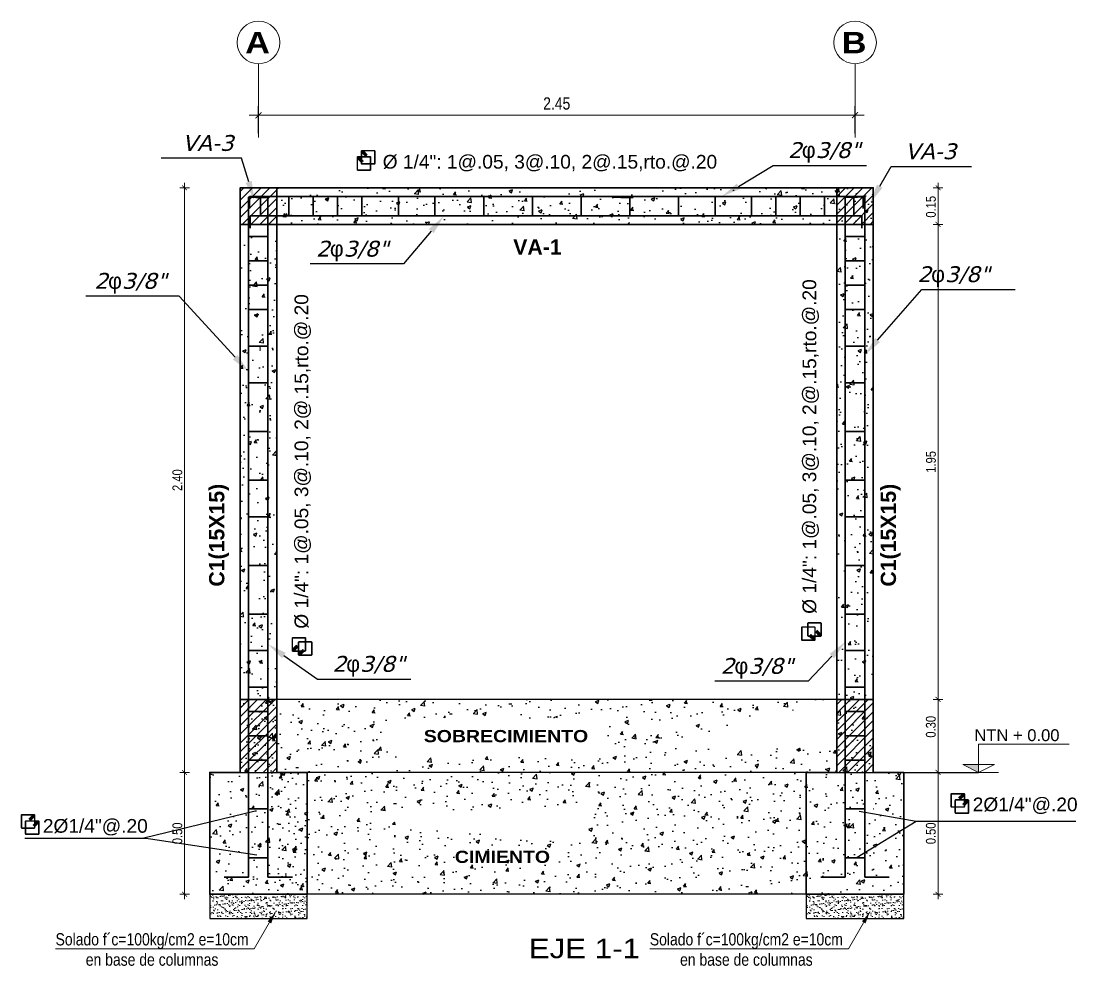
# Model space of a CAD drawing. Header units: metres. Extents: x 912 to 1393, y 476 to 584.
# Drawn here: x 1198.634 to 1202.97, y 494.8 to 498.678 of the extents above; entities that cross this region are included whole.
import ezdxf
from ezdxf import colors
from ezdxf.entities.mleader import LeaderData, LeaderLine
from ezdxf.math import Vec2, Vec3

# ---------------------------------------------------------------- set-up
doc = ezdxf.new("R2010")
doc.units = ezdxf.units.M
doc.linetypes.add('ACAD_ISO04W100', pattern=[30, 24, -3, 0, -3])
for name, color, linetype, lineweight in [('-Achurado', 251, 'Continuous', 5), ('-Acotado', 251, 'Continuous', 5), ('-Eje', 1, 'ACAD_ISO04W100', 9), ('-Textos', 7, 'Continuous', 20), ('01', 7, 'Continuous', 35), ('A_Columnas', 7, 'Continuous', 40), ('Cotas', 7, 'Continuous', 20), ('Especificaciones', 7, 'Continuous', 20), ('Flechas', 122, 'Continuous', 20), ('Muro Alto', 5, 'Continuous', 40), ('pisos', 8, 'Continuous', 13), ('PL-03', 7, 'Continuous', 30), ('TEXTO', 7, 'Continuous', 20)]:
    doc.layers.add(name, color=color, linetype=linetype, lineweight=lineweight)
for name, color, linetype in [('A_50_CotasExter', 253, 'Continuous'), ('FIC-2ES_TEXTO', 7, 'Continuous'), ('PL-05', 7, 'Continuous')]:
    doc.layers.add(name, color=color, linetype=linetype)
doc.layers.add('FIC-2ES_COTAS', color=7, linetype='Continuous', lineweight=5, true_color=0x6b006b)
doc.styles.add('-Arial Narrow', font='ARIALN.TTF')
doc.styles.add('ARIAL', font='arial.ttf')
doc.styles.add('COTAS Y DIRECTRIZ', font='ARIALN.TTF')
doc.styles.add('R80_50', font='verdanai.ttf', dxfattribs={"height": 0.065})
doc.styles.add('ROMANS', font='ARIALN.TTF')
doc.styles.add('style1', font='arial.ttf')
doc.styles.add('sw 721', font='swissel.ttf')
doc.styles.add('TECHNICLIGHT', font='tel_____.pfb')
doc.dimstyles.new('corte 25', dxfattribs={"dimtxt": 0.05, "dimasz": 0.025, "dimexe": 0.025, "dimexo": 0.0125, "dimgap": 0.025, "dimtad": 1, "dimtih": 1, "dimtoh": 1, "dimzin": 4, "dimdsep": 46, "dimtxsty": 'ARIAL', "dimblk": 'ARCHTICK', "dimcen": 0.025, "dimdle": 0.025, "dimclrd": 256, "dimclre": 256, "dimclrt": 7, "dimadec": 0, "dimazin": 0, "dimtfac": 1, "dimtix": 1, "dimtmove": 0, "dimatfit": 3, "dimfxl": 0.1, "dimlwd": -1, "dimarcsym": 0})
doc.dimstyles.new('Esc 1_20n', dxfattribs={"dimscale": 0.02, "dimtxt": 2, "dimasz": 1, "dimexe": 1, "dimexo": 1, "dimgap": 0.45, "dimtad": 1, "dimtoh": 1, "dimzin": 3, "dimdsep": 46, "dimtxsty": '-Arial Narrow', "dimblk": 'ARCHTICK', "dimcen": 1, "dimdle": 1, "dimclrd": 252, "dimclre": 252, "dimclrt": 252, "dimadec": 0, "dimazin": 0, "dimtfac": 1, "dimtix": 1, "dimtmove": 1, "dimatfit": 2, "dimldrblk": 'ARCHTICK', "dimfxl": 1, "dimfxlon": 1, "dimtolj": 2, "dimlwd": 5, "dimlwe": 5, "dimarcsym": 0})
doc.dimstyles.new('FIC - CORTE', dxfattribs={"dimtxt": 2, "dimasz": 1, "dimexe": 1.5, "dimexo": 0.625, "dimgap": 0.9, "dimtad": 2, "dimtih": 1, "dimtoh": 1, "dimzin": 4, "dimdsep": 46, "dimtxsty": 'COTAS Y DIRECTRIZ', "dimblk": 'ARCHTICK', "dimcen": 0.9, "dimdle": 1.5, "dimclrd": 256, "dimclre": 256, "dimclrt": 7, "dimadec": 0, "dimazin": 0, "dimtfac": 1, "dimtix": 1, "dimtmove": 2, "dimatfit": 3, "dimfxl": 1, "dimlwd": 5, "dimarcsym": 0})
pattern_1 = [(50, (-44.24556, -3.57818), (0.145747735, -0.012751268), [0.01524, -0.16764]), (355, (-44.24556, -3.57818), (-0.028194737, 0.152845476), [0.012192, -0.134112467]), (100.451445, (-44.23341, -3.57925), (0.117552998, 0.140094202), [0.012952007, -0.142472196]), (46.1842, (-44.24556, -3.53754), (0.216863233, -0.033633862), [0.02286, -0.25146]), (96.635558, (-44.22748, -3.54035), (0.189923307, 0.1979409), [0.01942802, -0.213708487]), (351.184151, (-44.24556, -3.53754), (0.189923307, 0.1979409), [0.018287974, -0.201167786]), (21, (-44.22524, -3.5477), (0.121291513, -0.081812159), [0.01524, -0.16764]), (326, (-44.22524, -3.5477), (0.049441623, 0.147350373), [0.012192, -0.134112]), (71.451445, (-44.21513, -3.55452), (0.170733135, 0.065538215), [0.012952007, -0.14247195]), (37.5, (-44.245555, -3.578183), (0.0024708826, 0.067644031), [0, -0.1324864, 0, -0.136144, 0, -0.13462]), (7.5, (-44.245555, -3.57818), (0.05345573, 0.08014446), [0, -0.0776224, 0, -0.1294384, 0, -0.051308]), (327.5, (-44.29087, -3.578183), (0.1084724761, -0.0045829952), [0, -0.0508, 0, -0.158496, 0, -0.210312]), (317.5, (-44.31119, -3.57818), (0.118503345, 0.020341193), [0, -0.06604, 0, -0.1052576, 0, -0.149352])]
pattern_2 = [(50, (-44.09556, -3.57818), (0.145747735, -0.012751268), [0.01524, -0.16764]), (355, (-44.09556, -3.57818), (-0.028194737, 0.152845476), [0.012192, -0.134112467]), (100.451445, (-44.08341, -3.57925), (0.117552998, 0.140094202), [0.012952007, -0.142472196]), (46.1842, (-44.09556, -3.53754), (0.216863233, -0.033633862), [0.02286, -0.25146]), (96.635558, (-44.07748, -3.54035), (0.189923307, 0.1979409), [0.01942802, -0.213708487]), (351.184151, (-44.09556, -3.53754), (0.189923307, 0.1979409), [0.018287974, -0.201167786]), (21, (-44.07524, -3.5477), (0.121291513, -0.081812159), [0.01524, -0.16764]), (326, (-44.07524, -3.5477), (0.049441623, 0.147350373), [0.012192, -0.134112]), (71.451445, (-44.06513, -3.55452), (0.170733135, 0.065538215), [0.012952007, -0.14247195]), (37.5, (-44.095555, -3.578183), (0.0024708826, 0.067644031), [0, -0.1324864, 0, -0.136144, 0, -0.13462]), (7.5, (-44.095555, -3.57818), (0.05345573, 0.08014446), [0, -0.0776224, 0, -0.1294384, 0, -0.051308]), (327.5, (-44.14087, -3.578183), (0.1084724761, -0.0045829952), [0, -0.0508, 0, -0.158496, 0, -0.210312]), (317.5, (-44.16119, -3.57818), (0.118503345, 0.020341193), [0, -0.06604, 0, -0.1052576, 0, -0.149352])]

# ---------------------------------------------------------------- blocks, each defined once
blk = doc.blocks.new('NPT-c2')
at = {"color": 0, "lineweight": 5}
for p, q in [((0, 0.361), (-1.15, 0.361)), ((0, 0), (0, 0.361)), ((-0.253, 0), (0.253, 0)), ((-0.2, 0.1), (0.2, 0.1)), ((0, 0), (-0.2, 0.1)), ((0, 0), (0.2, 0.1))]:
    blk.add_line(p, q, dxfattribs=at)
blk.add_solid([(0.2, 0.1), (0, 0.1), (0, 0)], dxfattribs=at)
at = {"style": 'ARIAL'}
blk.add_attdef('NPT%%P0.00', (-1.089, 0.48), '', height=0.15, dxfattribs=at)
blk = doc.blocks.new('_ArchTick')
at = {"layer": 'pisos', "color": 0, "const_width": 0.15}
blk.add_lwpolyline([(-0.5, -0.5), (0.5, 0.5)], dxfattribs=at)
blk = doc.blocks.new('*D131')
at = {"layer": '-Acotado', "color": 252, "lineweight": 5, "transparency": 16777216}
for p, q in [((1202.3802, 495.5941), (1202.4202, 495.5941)), ((1202.4002, 495.0741), (1202.4002, 495.6141)), ((1202.3802, 495.0941), (1202.4202, 495.0941))]:
    blk.add_line(p, q, dxfattribs=at)
at = {"layer": 'DEFPOINTS', "color": 0, "lineweight": 20, "transparency": 16777216}
for p in [(1202.3104, 495.5941), (1202.4002, 495.5941), (1202.3104, 495.0941)]:
    blk.add_point(p, dxfattribs=at)
at = {"layer": '-Acotado', "color": 252, "lineweight": 5, "transparency": 16777216, "xscale": 0.02, "yscale": 0.02, "zscale": 0.02}
for p, rotation in [((1202.4002, 495.5941), 90), ((1202.4002, 495.0941), 270)]:
    blk.add_blockref('_ArchTick', p, dxfattribs=dict(at, rotation=rotation))
at = {"layer": '-Acotado', "color": 252, "transparency": 16777216, "insert": (1202.3707, 495.3441), "char_height": 0.04, "attachment_point": 5, "rotation": 90, "style": '-Arial Narrow'}
blk.add_mtext('\\A2;0.50', dxfattribs=at)
blk = doc.blocks.new('*D130')
at = {"layer": '-Acotado', "color": 252, "lineweight": 5, "transparency": 16777216}
for p, q in [((1202.3802, 495.8941), (1202.4202, 495.8941)), ((1202.4002, 495.5741), (1202.4002, 495.9141)), ((1202.3802, 495.5941), (1202.4202, 495.5941))]:
    blk.add_line(p, q, dxfattribs=at)
at = {"layer": 'DEFPOINTS', "color": 0, "lineweight": 20, "transparency": 16777216}
for p in [(1202.2592, 495.8941), (1202.4002, 495.8941), (1202.258, 495.5941)]:
    blk.add_point(p, dxfattribs=at)
at = {"layer": '-Acotado', "color": 252, "lineweight": 5, "transparency": 16777216, "xscale": 0.02, "yscale": 0.02, "zscale": 0.02}
for p, rotation in [((1202.4002, 495.8941), 90), ((1202.4002, 495.5941), 270)]:
    blk.add_blockref('_ArchTick', p, dxfattribs=dict(at, rotation=rotation))
at = {"layer": '-Acotado', "color": 252, "transparency": 16777216, "insert": (1202.3707, 495.7816), "char_height": 0.04, "attachment_point": 5, "rotation": 90, "style": '-Arial Narrow'}
blk.add_mtext('\\A2;0.30', dxfattribs=at)
blk = doc.blocks.new('*D129')
at = {"layer": '-Acotado', "color": 252, "lineweight": 5, "transparency": 16777216}
for p, q in [((1202.4004, 495.8741), (1202.4004, 497.8641)), ((1202.3804, 497.8441), (1202.4204, 497.8441)), ((1202.3804, 495.8941), (1202.4204, 495.8941))]:
    blk.add_line(p, q, dxfattribs=at)
at = {"layer": 'DEFPOINTS', "color": 0, "lineweight": 20, "transparency": 16777216}
for p in [(1202.2592, 497.8441), (1202.4004, 497.8441), (1202.2592, 495.8941)]:
    blk.add_point(p, dxfattribs=at)
at = {"layer": '-Acotado', "color": 252, "lineweight": 5, "transparency": 16777216, "xscale": 0.02, "yscale": 0.02, "zscale": 0.02}
for p, rotation in [((1202.4004, 497.8441), 90), ((1202.4004, 495.8941), 270)]:
    blk.add_blockref('_ArchTick', p, dxfattribs=dict(at, rotation=rotation))
at = {"layer": '-Acotado', "color": 252, "transparency": 16777216, "insert": (1202.371, 496.8691), "char_height": 0.04, "attachment_point": 5, "rotation": 90, "style": '-Arial Narrow'}
blk.add_mtext('\\A2;1.95', dxfattribs=at)
blk = doc.blocks.new('*D211')
at = {"layer": '-Acotado', "color": 252, "lineweight": 5, "transparency": 16777216}
for p, q in [((1202.3804, 497.9941), (1202.4204, 497.9941)), ((1202.4004, 497.8241), (1202.4004, 498.0141)), ((1202.3804, 497.8441), (1202.4204, 497.8441))]:
    blk.add_line(p, q, dxfattribs=at)
at = {"layer": 'DEFPOINTS', "color": 0, "lineweight": 20, "transparency": 16777216}
for p in [(1202.2592, 497.9941), (1202.4004, 497.9941), (1202.2592, 497.8441)]:
    blk.add_point(p, dxfattribs=at)
at = {"layer": '-Acotado', "color": 252, "lineweight": 5, "transparency": 16777216, "xscale": 0.02, "yscale": 0.02, "zscale": 0.02}
for p, rotation in [((1202.4004, 497.9941), 90), ((1202.4004, 497.8441), 270)]:
    blk.add_blockref('_ArchTick', p, dxfattribs=dict(at, rotation=rotation))
at = {"layer": '-Acotado', "color": 252, "transparency": 16777216, "insert": (1202.371, 497.9163), "char_height": 0.04, "attachment_point": 5, "rotation": 90, "style": '-Arial Narrow'}
blk.add_mtext('\\A2;0.15', dxfattribs=at)
blk = doc.blocks.new('*D132')
at = {"layer": '-Acotado', "color": 252, "lineweight": 5, "transparency": 16777216}
for p, q in [((1199.3257, 497.9941), (1199.2857, 497.9941)), ((1199.3057, 495.5741), (1199.3057, 498.0141)), ((1199.3257, 495.5941), (1199.2857, 495.5941))]:
    blk.add_line(p, q, dxfattribs=at)
at = {"layer": 'DEFPOINTS', "color": 0, "lineweight": 20, "transparency": 16777216}
for p in [(1199.3057, 497.9941), (1199.5342, 497.9941), (1199.5342, 495.5941)]:
    blk.add_point(p, dxfattribs=at)
at = {"layer": '-Acotado', "color": 252, "lineweight": 5, "transparency": 16777216, "xscale": 0.02, "yscale": 0.02, "zscale": 0.02}
for p, rotation in [((1199.3057, 497.9941), 90), ((1199.3057, 495.5941), 270)]:
    blk.add_blockref('_ArchTick', p, dxfattribs=dict(at, rotation=rotation))
at = {"layer": '-Acotado', "color": 252, "transparency": 16777216, "insert": (1199.2763, 496.7941), "char_height": 0.04, "attachment_point": 5, "rotation": 90, "style": '-Arial Narrow'}
blk.add_mtext('\\A2;2.40', dxfattribs=at)
blk = doc.blocks.new('ESTRIBOS')
at = {"layer": 'Especificaciones', "linetype": 'ACAD_ISO04W100'}
for p, q in [((1246.7519, 500.8379), (1246.7039, 500.8379)), ((1246.6824, 500.7601), (1246.6824, 500.808)), ((1246.6837, 500.8048), (1246.6994, 500.7891)), ((1246.6849, 500.7601), (1246.6849, 500.8037)), ((1246.6855, 500.8065), (1246.6994, 500.7926)), ((1246.6994, 500.8125), (1246.6869, 500.8125)), ((1246.6994, 500.8101), (1246.6869, 500.8101)), ((1246.6884, 500.8095), (1246.6994, 500.7984)), ((1246.6913, 500.8101), (1246.6994, 500.8019)), ((1246.6994, 500.7855), (1246.6994, 500.8334)), ((1246.7007, 500.8302), (1246.7181, 500.8128)), ((1246.7019, 500.7855), (1246.7019, 500.829)), ((1246.7349, 500.8125), (1246.7019, 500.8125)), ((1246.7349, 500.8101), (1246.7019, 500.8101)), ((1246.7019, 500.7994), (1246.7075, 500.7938)), ((1246.7019, 500.796), (1246.7058, 500.7921)), ((1246.7025, 500.8319), (1246.7199, 500.8145)), ((1246.7519, 500.8354), (1246.7039, 500.8354)), ((1246.7054, 500.8348), (1246.7228, 500.8174)), ((1246.7075, 500.7938), (1246.7058, 500.7921)), ((1246.7083, 500.8354), (1246.7245, 500.8192)), ((1246.7199, 500.8145), (1246.7181, 500.8128)), ((1246.7369, 500.808), (1246.7369, 500.7601)), ((1246.7394, 500.8083), (1246.7394, 500.7601)), ((1246.7539, 500.8334), (1246.7539, 500.7855)), ((1246.7564, 500.8337), (1246.7564, 500.7855)), ((1246.6869, 500.7581), (1246.7349, 500.7581)), ((1246.6869, 500.7556), (1246.7349, 500.7556)), ((1246.7019, 500.7901), (1246.7029, 500.7891)), ((1246.7029, 500.7891), (1246.7019, 500.7882)), ((1246.7039, 500.7834), (1246.7369, 500.7834)), ((1246.7039, 500.7809), (1246.7369, 500.7809)), ((1246.7394, 500.7834), (1246.7519, 500.7834)), ((1246.7394, 500.7809), (1246.7519, 500.7809))]:
    blk.add_line(p, q, dxfattribs=at)
for centre, radius, start, end in [((1246.7039, 500.8334), 0.00452, 90, 225), ((1246.7519, 500.8334), 0.00452, 0, 90), ((1246.6869, 500.808), 0.00452, 90, 225), ((1246.6869, 500.808), 0.00206, 45.0001, 225), ((1246.7039, 500.8334), 0.00206, 45.0001, 225), ((1246.7349, 500.808), 0.00452, 0, 90), ((1246.7349, 500.808), 0.00206, 0, 90), ((1246.7519, 500.8334), 0.00206, 0, 90), ((1246.6869, 500.7601), 0.00452, 180, 270), ((1246.6869, 500.7601), 0.00206, 180, 270), ((1246.7039, 500.7855), 0.00452, 180, 270), ((1246.7039, 500.7855), 0.00206, 180, 270), ((1246.7349, 500.7601), 0.00206, 270, 0), ((1246.7349, 500.7601), 0.00452, 270, 0), ((1246.7519, 500.7855), 0.00452, 270, 0), ((1246.7519, 500.7855), 0.00206, 270, 0)]:
    blk.add_arc(centre, radius, start, end, dxfattribs=at)
blk = doc.blocks.new('*D214')
at = {"layer": '-Acotado', "color": 252, "lineweight": 5, "transparency": 16777216}
for p, q in [((1199.3257, 495.5941), (1199.2857, 495.5941)), ((1199.3057, 495.0741), (1199.3057, 495.6141)), ((1199.3257, 495.0941), (1199.2857, 495.0941))]:
    blk.add_line(p, q, dxfattribs=at)
at = {"layer": 'DEFPOINTS', "color": 0, "lineweight": 20, "transparency": 16777216}
for p in [(1199.3057, 495.5941), (1199.4092, 495.5941), (1199.4092, 495.0941)]:
    blk.add_point(p, dxfattribs=at)
at = {"layer": '-Acotado', "color": 252, "lineweight": 5, "transparency": 16777216, "xscale": 0.02, "yscale": 0.02, "zscale": 0.02}
for p, rotation in [((1199.3057, 495.5941), 90), ((1199.3057, 495.0941), 270)]:
    blk.add_blockref('_ArchTick', p, dxfattribs=dict(at, rotation=rotation))
at = {"layer": '-Acotado', "color": 252, "transparency": 16777216, "insert": (1199.2763, 495.3441), "char_height": 0.04, "attachment_point": 5, "rotation": 90, "style": '-Arial Narrow'}
blk.add_mtext('\\A2;0.50', dxfattribs=at)
blk = doc.blocks.new('*D243')
at = {"layer": 'A_50_CotasExter', "lineweight": -2, "transparency": 16777216}
for p, q in [((1199.6092, 498.2168), (1199.6092, 498.3296)), ((1202.0592, 498.2168), (1202.0592, 498.3296))]:
    blk.add_line(p, q, dxfattribs=at)
at = {"layer": 'A_50_CotasExter', "lineweight": 5, "transparency": 16777216}
blk.add_line((1199.5717, 498.2921), (1202.0967, 498.2921), dxfattribs=at)
at = {"layer": 'DEFPOINTS', "color": 0, "lineweight": 20, "transparency": 16777216}
for p in [(1202.0592, 498.2921), (1199.6092, 498.2012), (1202.0592, 498.2012)]:
    blk.add_point(p, dxfattribs=at)
at = {"layer": 'A_50_CotasExter', "lineweight": 5, "transparency": 16777216, "xscale": 0.025, "yscale": 0.025, "zscale": 0.025, "rotation": 180}
blk.add_blockref('_ArchTick', (1199.6092, 498.2921), dxfattribs=at)
at = {"layer": 'A_50_CotasExter', "lineweight": 5, "transparency": 16777216, "xscale": 0.025, "yscale": 0.025, "zscale": 0.025}
blk.add_blockref('_ArchTick', (1202.0592, 498.2921), dxfattribs=at)
at = {"layer": 'A_50_CotasExter', "color": 7, "lineweight": 20, "transparency": 16777216, "insert": (1200.8342, 498.3401), "char_height": 0.05, "attachment_point": 5, "style": 'COTAS Y DIRECTRIZ'}
blk.add_mtext('2.45', dxfattribs=at)

msp = doc.modelspace()

# ---------------------------------------------------------------- hatches: boundary and pattern name
at = {"layer": '-Achurado', "lineweight": 5}
h = msp.add_hatch(dxfattribs=at)
h.set_pattern_fill('AR-SAND', color=256, scale=0.0005)
h.paths.add_polyline_path([(1199.8092, 495.0941), (1199.4092, 495.0941), (1199.4092, 494.9941), (1199.8092, 494.9941)])
h = msp.add_hatch(dxfattribs=at)
h.set_pattern_fill('AR-SAND', color=256, scale=0.0005)
h.set_pattern_definition([(37.5, (2.45, -1e-13), (-0.00080001565, 0.02447066187), [0, -0.019304, 0, -0.02159, 0, -0.0206375]), (7.5, (2.45, -1e-13), (0.02247616416, 0.035841255), [0, -0.010414, 0, -0.017399, 0, -0.0066675]), (327.5, (2.43438, -1e-13), (0.0395496185, 7.185923e-05), [0, -0.00635, 0, -0.02286, 0, -0.029845]), (317.5, (2.43438, -1e-13), (0.0381778226, 0.0111464662), [0, -0.003175, 0, -0.014986, 0, -0.017145])])
h.paths.add_polyline_path([(1202.2592, 495.0941), (1201.8592, 495.0941), (1201.8592, 494.9941), (1202.2592, 494.9941)])
at = {"true_color": 0x636466}
h = msp.add_hatch(dxfattribs=at)
h.set_pattern_fill('AR-CONC', color=251, scale=0.0008)
h.set_pattern_definition([(50, (-44.24556, -3.52818), (0.145747735, -0.012751268), [0.01524, -0.16764]), (355, (-44.24556, -3.52818), (-0.028194737, 0.152845476), [0.012192, -0.134112467]), (100.451445, (-44.23341, -3.52925), (0.117552998, 0.140094202), [0.012952007, -0.142472196]), (46.1842, (-44.24556, -3.48754), (0.216863233, -0.033633862), [0.02286, -0.25146]), (96.635558, (-44.22748, -3.49035), (0.189923307, 0.1979409), [0.01942802, -0.213708487]), (351.184151, (-44.24556, -3.48754), (0.189923307, 0.1979409), [0.018287974, -0.201167786]), (21, (-44.22524, -3.4977), (0.121291513, -0.081812159), [0.01524, -0.16764]), (326, (-44.22524, -3.4977), (0.049441623, 0.147350373), [0.012192, -0.134112]), (71.451445, (-44.21513, -3.50452), (0.170733135, 0.065538215), [0.012952007, -0.14247195]), (37.5, (-44.245555, -3.528183), (0.0024708826, 0.067644031), [0, -0.1324864, 0, -0.136144, 0, -0.13462]), (7.5, (-44.245555, -3.52818), (0.05345573, 0.08014446), [0, -0.0776224, 0, -0.1294384, 0, -0.051308]), (327.5, (-44.29087, -3.528183), (0.1084724761, -0.0045829952), [0, -0.0508, 0, -0.158496, 0, -0.210312]), (317.5, (-44.31119, -3.52818), (0.118503345, 0.020341193), [0, -0.06604, 0, -0.1052576, 0, -0.149352])])
h.paths.add_polyline_path([(1202.1342, 497.9941), (1199.6842, 497.9941), (1199.6842, 497.8441), (1202.1342, 497.8441)])
h = msp.add_hatch(dxfattribs=at)
h.set_pattern_fill('AR-CONC', color=251, scale=0.0008)
h.set_pattern_definition(pattern_2)
h.paths.add_polyline_path([(1199.6842, 497.7941), (1199.5342, 497.7941), (1199.5342, 495.5941), (1199.6842, 495.5941)])
h = msp.add_hatch(dxfattribs=at)
h.set_pattern_fill('AR-CONC', color=251, scale=0.0008)
h.set_pattern_definition(pattern_1)
h.paths.add_polyline_path([(1202.1342, 497.7941), (1201.9842, 497.7941), (1201.9842, 495.5941), (1202.1342, 495.5941)])
h = msp.add_hatch(dxfattribs=at)
h.set_pattern_fill('AR-CONC', color=251, scale=0.0008)
h.set_pattern_definition(pattern_2)
h.paths.add_polyline_path([(1199.4092, 495.5941), (1199.5342, 495.5941), (1199.5342, 495.8941), (1199.6842, 495.8941), (1199.6838, 495.5941), (1199.8092, 495.5941), (1199.8092, 495.0941), (1199.4092, 495.0941)])
h = msp.add_hatch(dxfattribs=at)
h.set_pattern_fill('AR-CONC', color=251, scale=0.0008)
h.set_pattern_definition(pattern_1)
h.paths.add_polyline_path([(1201.0279, 495.6592), (1200.1481, 495.6592), (1200.1481, 495.8179), (1201.0279, 495.8179)], flags=16)
h.paths.add_polyline_path([(1201.9842, 495.8941), (1201.1842, 495.6941), (1201.9842, 495.6941), (1201.9842, 495.5941), (1201.8592, 495.5941), (1199.9592, 495.5941), (1199.5342, 495.5941), (1199.5342, 495.8941)])
h = msp.add_hatch(dxfattribs=at)
h.set_pattern_fill('AR-CONC', color=251, scale=0.0008)
h.set_pattern_definition(pattern_1)
h.paths.add_polyline_path([(1202.1342, 495.8941), (1202.1342, 495.5941), (1202.258, 495.5941), (1202.258, 495.0941), (1201.7342, 495.0941), (1201.7342, 495.5941), (1201.9842, 495.5941), (1201.9842, 495.8941)])
h = msp.add_hatch(dxfattribs=at)
h.set_pattern_fill('AR-CONC', color=251, scale=0.0008)
h.set_pattern_definition(pattern_1)
h.paths.add_polyline_path([(1199.6592, 495.5941), (1201.7342, 495.5941), (1201.7342, 495.0941), (1199.6592, 495.0941)])
h.paths.add_polyline_path([(1200.9536, 495.304), (1200.3537, 495.3554), (1199.9928, 495.4218), (1200.9749, 495.4529)], flags=16)
at = {"layer": 'Muro Alto', "lineweight": 20, "true_color": 0x636466}
h = msp.add_hatch(dxfattribs=at)
h.set_pattern_fill('LINE', color=251, scale=0.008, angle=45)
h.set_pattern_definition([(45, (-52.651062, -3.528183), (-0.01796051224, 0.01796051224), [])])
h.paths.add_polyline_path([(1199.6842, 497.8441), (1199.5342, 497.8441), (1199.5342, 497.9941), (1199.6842, 497.9941)])
h = msp.add_hatch(dxfattribs=at)
h.set_pattern_fill('LINE', color=251, scale=0.008, angle=45)
h.set_pattern_definition([(45, (-55.101062, -3.528183), (-0.01796051224, 0.01796051224), [])])
h.paths.add_polyline_path([(1202.1342, 497.8441), (1201.9842, 497.8441), (1201.9842, 497.9941), (1202.1342, 497.9941)])
h = msp.add_hatch(dxfattribs=at)
h.set_pattern_fill('LINE', color=251, scale=0.008, angle=45)
h.set_pattern_definition([(45, (-43.000668, -3.578183), (-0.01796051224, 0.01796051224), [])])
h.paths.add_polyline_path([(1199.6842, 495.8941), (1199.5342, 495.8941), (1199.5342, 495.5941), (1199.6842, 495.5941)])
h = msp.add_hatch(dxfattribs=at)
h.set_pattern_fill('LINE', color=251, scale=0.008, angle=45)
h.set_pattern_definition([(45, (-45.450668, -3.578183), (-0.01796051224, 0.01796051224), [])])
h.paths.add_polyline_path([(1202.1342, 495.8941), (1201.9842, 495.8941), (1201.9842, 495.5941), (1202.1342, 495.5941)])

# ---------------------------------------------------------------- linework, layer by layer
at = {"layer": '-Eje', "ltscale": 0.025}
for p, q in [((1199.6092, 498.5034), (1199.6092, 498.2012)), ((1202.0592, 498.5034), (1202.0592, 498.2012))]:
    msp.add_line(p, q, dxfattribs=at)
at = {"layer": '-Eje', "linetype": 'ByBlock', "ltscale": 0.025}
for centre in [(1199.6092, 498.5909), (1202.0592, 498.5909)]:
    msp.add_circle(centre, 0.0875, dxfattribs=at)
for p, q in [((1199.4092, 495.0941), (1199.4092, 494.9941)), ((1199.8092, 494.9941), (1199.8092, 495.0941)), ((1201.8592, 495.0941), (1201.8592, 494.9941)), ((1202.2592, 494.9941), (1202.2592, 495.0941)), ((1199.4092, 494.9941), (1199.8092, 494.9941)), ((1201.8592, 494.9941), (1202.2592, 494.9941))]:
    msp.add_line(p, q)
for points in [[(1199.6842, 495.8941), (1199.5342, 495.8941), (1199.5342, 495.5941), (1199.6842, 495.5941)], [(1202.1342, 495.8941), (1201.9842, 495.8941), (1201.9842, 495.5941), (1202.1342, 495.5941)]]:
    msp.add_lwpolyline(points, close=True)
for points in [[(1201.1842, 495.8941), (1199.6842, 495.8941)], [(1201.9842, 495.8941), (1201.1842, 495.8941)], [(1201.9842, 495.6941), (1201.9842, 495.8941)], [(1201.8592, 495.5941), (1199.8092, 495.5941)], [(1202.2592, 495.5941), (1202.5668, 495.5941)], [(1199.5956, 495.4345), (1199.1389, 495.3248)], [(1202.0761, 495.4346), (1202.3097, 495.3937)], [(1202.0673, 495.2468), (1202.3097, 495.3937)], [(1202.3097, 495.3937), (1202.9664, 495.3937)], [(1199.1466, 495.3231), (1198.6493, 495.3231)], [(1199.603, 495.2548), (1199.1389, 495.3248)], [(1201.8592, 495.0941), (1199.8092, 495.0941)]]:
    msp.add_lwpolyline(points)
at = {"layer": '01', "lineweight": 30}
for p, q in [((1202.1342, 497.9941), (1199.5342, 497.9941)), ((1199.5342, 495.6941), (1199.5342, 497.9441)), ((1202.1342, 495.6941), (1202.1342, 497.9441)), ((1202.1342, 496.8032), (1202.1342, 497.9441)), ((1199.5342, 495.6941), (1199.5342, 497.8441)), ((1201.9842, 497.8441), (1199.5342, 497.8441)), ((1199.6842, 495.6941), (1199.6842, 497.8441)), ((1201.9842, 495.6941), (1201.9842, 497.8441))]:
    msp.add_line(p, q, dxfattribs=at)
at = {"layer": '01', "color": 5, "lineweight": 30}
for p, q in [((1202.0924, 497.9591), (1199.5728, 497.9591)), ((1199.5728, 497.9591), (1199.5728, 497.9091)), ((1199.648, 497.9543), (1199.598, 497.9543)), ((1199.648, 495.1641), (1199.648, 497.9543)), ((1201.068, 497.9557), (1201.118, 497.9557)), ((1201.148, 497.9543), (1201.098, 497.9543)), ((1202.0192, 495.1641), (1202.0192, 497.9554)), ((1202.0192, 497.9554), (1202.0692, 497.9554)), ((1202.0992, 497.9568), (1202.0492, 497.9568)), ((1202.0924, 497.9091), (1202.0924, 497.9591)), ((1202.0992, 495.1641), (1202.0992, 497.9568)), ((1202.0878, 497.8791), (1199.5757, 497.8791)), ((1199.5757, 497.8791), (1199.5757, 497.8291)), ((1202.0878, 497.8291), (1202.0878, 497.8791)), ((1199.7492, 495.1641), (1199.648, 495.1641)), ((1201.9192, 495.1641), (1202.0192, 495.1641)), ((1202.1992, 495.1641), (1202.0992, 495.1641))]:
    msp.add_line(p, q, dxfattribs=at)
at = {"layer": '01', "lineweight": 30}
for points in [[(1199.6842, 497.8441), (1199.5342, 497.8441), (1199.5342, 497.9941), (1199.6842, 497.9941)], [(1201.9842, 497.8441), (1202.1342, 497.8441), (1202.1342, 497.9941), (1201.9842, 497.9941)]]:
    msp.add_lwpolyline(points, close=True, dxfattribs=at)
at = {"layer": '01', "color": 5, "lineweight": 30}
for points in [[(1199.468, 495.1641), (1199.568, 495.1641), (1199.568, 497.9557), (1199.618, 497.9557)], [(1199.6169, 497.8791), (1199.6169, 497.9591)], [(1199.7342, 497.8791), (1199.7342, 497.9591)], [(1199.8342, 497.8791), (1199.8342, 497.9591)], [(1199.9342, 497.8791), (1199.9342, 497.9591)], [(1200.0342, 497.8791), (1200.0342, 497.9591)], [(1200.1842, 497.8791), (1200.1842, 497.9591)], [(1200.3342, 497.8791), (1200.3342, 497.9591)], [(1200.5342, 497.8791), (1200.5342, 497.9591)], [(1200.7342, 497.8791), (1200.7342, 497.9591)], [(1200.9342, 497.8791), (1200.9342, 497.9591)], [(1201.1342, 497.8791), (1201.1342, 497.9591)], [(1201.3342, 497.8791), (1201.3342, 497.9591)], [(1201.4842, 497.8791), (1201.4842, 497.9591)], [(1201.6342, 497.8791), (1201.6342, 497.9591)], [(1201.7342, 497.8791), (1201.7342, 497.9591)], [(1201.8342, 497.8791), (1201.8342, 497.9591)], [(1201.9342, 497.8791), (1201.9342, 497.9591)], [(1202.0537, 497.8791), (1202.0537, 497.9591)], [(1199.568, 497.7941), (1199.648, 497.7941)], [(1202.0192, 497.7941), (1202.0992, 497.7941)], [(1199.568, 497.6941), (1199.648, 497.6941)], [(1202.0192, 497.6941), (1202.0992, 497.6941)], [(1199.568, 497.5941), (1199.648, 497.5941)], [(1202.0192, 497.5941), (1202.0992, 497.5941)], [(1199.568, 497.4941), (1199.648, 497.4941)], [(1202.0192, 497.4941), (1202.0992, 497.4941)], [(1199.568, 497.3441), (1199.648, 497.3441)], [(1202.0192, 497.3441), (1202.0992, 497.3441)], [(1199.568, 497.1941), (1199.648, 497.1941)], [(1202.0192, 497.1941), (1202.0992, 497.1941)], [(1199.568, 496.9941), (1199.648, 496.9941)], [(1202.0192, 496.9941), (1202.0992, 496.9941)], [(1199.568, 496.7941), (1199.648, 496.7941)], [(1202.0192, 496.7941), (1202.0992, 496.7941)], [(1199.648, 496.6441), (1199.568, 496.6441)], [(1202.0992, 496.6441), (1202.0192, 496.6441)], [(1199.648, 496.4441), (1199.568, 496.4441)], [(1202.0992, 496.4441), (1202.0192, 496.4441)], [(1199.648, 496.2441), (1199.568, 496.2441)], [(1202.0992, 496.2441), (1202.0192, 496.2441)], [(1199.648, 496.0941), (1199.568, 496.0941)], [(1202.0992, 496.0941), (1202.0192, 496.0941)], [(1199.648, 495.9441), (1199.568, 495.9441)], [(1202.0992, 495.9441), (1202.0192, 495.9441)], [(1199.648, 495.8441), (1199.568, 495.8441)], [(1202.0992, 495.8441), (1202.0192, 495.8441)], [(1199.648, 495.7441), (1199.568, 495.7441)], [(1202.0992, 495.7441), (1202.0192, 495.7441)], [(1199.648, 495.6441), (1199.568, 495.6441)], [(1202.0992, 495.6441), (1202.0192, 495.6441)], [(1199.568, 495.4441), (1199.648, 495.4441)], [(1202.0992, 495.4441), (1202.0192, 495.4441)], [(1199.568, 495.2441), (1199.648, 495.2441)], [(1202.0992, 495.2441), (1202.0192, 495.2441)]]:
    msp.add_lwpolyline(points, dxfattribs=at)
at = {"layer": '01', "lineweight": 30}
for points in [[(1199.8092, 495.0941), (1199.4092, 495.0941), (1199.4092, 495.5941), (1199.5342, 495.5941), (1199.5342, 495.8941), (1199.6842, 495.8941), (1199.6842, 495.5941), (1199.8092, 495.5941), (1199.8092, 495.0941)], [(1202.2592, 495.0941), (1201.8592, 495.0941), (1201.8592, 495.5941), (1201.9842, 495.5941), (1201.9842, 495.8941), (1202.1342, 495.8941), (1202.1342, 495.5941), (1202.2592, 495.5941), (1202.2592, 495.0941)], [(1202.1342, 495.4441), (1202.1344, 495.4441)]]:
    msp.add_lwpolyline(points, dxfattribs=at)

# ---------------------------------------------------------------- block references
at = {"layer": 'FIC-2ES_TEXTO'}
ref = msp.add_blockref('NPT-c2', (1202.5668, 495.5941), dxfattribs=dict(at, xscale=-0.323333650981178, yscale=0.323333650981178, zscale=0.323333650981178))
ref.add_attrib('NPT%%P0.00', 'NTN + 0.00', (1202.5493, 495.7227), dxfattribs={"layer": '0', "color": 0, "height": 0.04869, "style": 'sw 721'})
at = {"layer": 'Muro Alto', "color": 4, "lineweight": 20}
msp.add_blockref('ESTRIBOS', (-46.6683, -2.69), dxfattribs=at)
at = {"layer": 'Muro Alto', "color": 4, "lineweight": 20, "xscale": -1, "rotation": 270}
msp.add_blockref('ESTRIBOS', (701.0835, -750.5469), dxfattribs=at)
at = {"layer": 'Muro Alto', "color": 4, "lineweight": 20, "rotation": 90.00000000000001}
msp.add_blockref('ESTRIBOS', (1700.5849, -750.6081), dxfattribs=at)
at = {"layer": 'Muro Alto', "color": 4, "lineweight": 20, "xscale": -1}
for p in [(2449.2091, -5.3299), (2445.3908, -5.4164)]:
    msp.add_blockref('ESTRIBOS', p, dxfattribs=at)

# ---------------------------------------------------------------- texts
at = {"layer": '-Textos', "char_height": 0.0875, "attachment_point": 5, "style": '-Arial Narrow'}
for s, insert in [('\\pxqc;{\\fArial Black|b0|i0|c0|p34;A}', (1199.6055, 498.5902)), ('\\pxqc;{\\fArial Black|b0|i0|c0|p34;B}', (1202.0555, 498.5902))]:
    msp.add_mtext_dynamic_manual_height_columns(s, width=0.294609, gutter_width=12.5, heights=[0.2188], dxfattribs=dict(at, insert=insert))
at = {"layer": 'A_Columnas', "lineweight": 9, "attachment_point": 5, "style": 'style1'}
for s, insert, char_height, width in [('\\pxsm0.8;Ø 1/4": 1@.05, 3@.10, 2@.15,rto.@.20', (1200.8062, 498.0954), 0.05625, 2.104752), ('{\\fArial|b1|i0|c0|p34;VA-1 }', (1200.7549, 497.7515), 0.0625, 0.8), ('2Ø1/4"@.20', (1202.7579, 495.4572), 0.05625, 0.62), ('2Ø1/4"@.20', (1198.9392, 495.3691), 0.05625, 0.62)]:
    msp.add_mtext(s, dxfattribs=dict(at, insert=insert, char_height=char_height, width=width))
at = {"layer": 'A_Columnas', "lineweight": 9, "attachment_point": 5, "rotation": 90, "style": 'style1'}
for s, insert, char_height, width in [('\\pxsm0.8;Ø 1/4": 1@.05, 3@.10, 2@.15,rto.@.20', (1201.8773, 496.932), 0.05625, 2.104752), ('\\pxsm0.8;Ø 1/4": 1@.05, 3@.10, 2@.15,rto.@.20', (1199.7912, 496.8709), 0.05625, 2.104752), ('{\\fArial|b1|i0|c0|p34;C1(15X15)}', (1199.4472, 496.568), 0.0625, 0.8)]:
    msp.add_mtext(s, dxfattribs=dict(at, insert=insert, char_height=char_height, width=width))
at = {"layer": 'Especificaciones', "linetype": 'ACAD_ISO04W100', "char_height": 0.065, "width": 0.387333, "style": 'R80_50'}
for s, insert, attachment_point in [('VA-3', (1199.5073, 498.2108), 3), ('2{\\fSymbol|b0|i0|c2|p18;f}3/8"', (1201.7842, 498.1816), 1), ('VA-3', (1202.4755, 498.1766), 3), ('2{\\fSymbol|b0|i0|c2|p18;f}3/8"', (1200.1435, 497.7768), 3), ('2{\\fSymbol|b0|i0|c2|p18;f}3/8"', (1202.6131, 497.672), 3), ('2{\\fSymbol|b0|i0|c2|p18;f}3/8"', (1198.9351, 497.6447), 1), ('2{\\fSymbol|b0|i0|c2|p18;f}3/8"', (1199.9132, 496.0724), 1), ('2{\\fSymbol|b0|i0|c2|p18;f}3/8"', (1201.8052, 496.064), 3)]:
    msp.add_mtext(s, dxfattribs=dict(at, insert=insert, attachment_point=attachment_point))
at = {"layer": 'FIC-2ES_COTAS', "insert": (1202.2055, 496.568), "char_height": 0.0625, "width": 0.8, "attachment_point": 5, "rotation": 90, "style": 'style1'}
msp.add_mtext('{\\fArial|b1|i0|c0|p34;C1(15X15)}', dxfattribs=at)
at = {"layer": 'PL-03', "char_height": 0.05, "width": 0.815284, "attachment_point": 2, "style": 'ROMANS'}
for insert in [(1199.1723, 494.9341), (1201.6129, 494.9341)]:
    msp.add_mtext('Solado f´c=100kg/cm2 e=10cm en base de columnas', dxfattribs=dict(at, insert=insert))
at = {"layer": 'PL-05', "style": 'TECHNICLIGHT', "width": 1.2}
msp.add_text(' EJE 1-1', height=0.08, dxfattribs=at).set_placement((1200.6836, 494.8316))
at = {"layer": 'TEXTO', "insert": (1200.2882, 495.7684), "char_height": 0.05, "attachment_point": 1}
msp.add_mtext('{\\fArial Black|b0|i0|c0|p34;SOBRECIMIENTO}', dxfattribs=at)
at = {"layer": 'TEXTO', "insert": (1199.9935, 495.2726), "char_height": 0.05, "width": 1.235373, "attachment_point": 1}
msp.add_mtext('\\pxqc;{\\fArial Black|b0|i0|c0|p34;CIMIENTO}', dxfattribs=at)

# ---------------------------------------------------------------- dimensions: what is measured, and where the dimension line sits
at = {"layer": '-Acotado'}
for base, p1, p2, angle, picture, middle in [((1199.3057, 497.9941), (1199.5342, 495.5941), (1199.5342, 497.9941), 90, '*D132', (1199.2763, 496.7941)), ((1202.4004, 497.8441), (1202.2592, 495.8941), (1202.2592, 497.8441), 270, '*D129', (1202.371, 496.8691))]:
    dim = msp.add_linear_dim(base=base, p1=p1, p2=p2, angle=angle, dimstyle='Esc 1_20n', dxfattribs=at)
    dim.commit()
    dim.dimension.update_dxf_attribs({"geometry": picture, "text_midpoint": middle})
for base, p1, p2, picture, middle in [((1202.4004, 497.9941), (1202.2592, 497.8441), (1202.2592, 497.9941), '*D211', (1202.4004, 497.9163)), ((1202.4002, 495.8941), (1202.258, 495.5941), (1202.2592, 495.8941), '*D130', (1202.4002, 495.7816))]:
    dim = msp.add_linear_dim(base=base, p1=p1, p2=p2, angle=270, dimstyle='Esc 1_20n', dxfattribs=at)
    dim.commit()
    dim.dimension.update_dxf_attribs({"geometry": picture, "text_midpoint": middle, "dimtype": 160})
for p1, p2, distance, picture, middle in [((1199.4092, 495.0941), (1199.4092, 495.5941), 0.1035, '*D214', (1199.2763, 495.3441)), ((1202.3104, 495.0941), (1202.3104, 495.5941), -0.0898, '*D131', (1202.3707, 495.3441))]:
    dim = msp.add_aligned_dim(p1=p1, p2=p2, distance=distance, dimstyle='Esc 1_20n', dxfattribs=at)
    dim.commit()
    dim.dimension.update_dxf_attribs({"geometry": picture, "text_midpoint": middle})
at = {"layer": 'A_50_CotasExter', "color": 6, "lineweight": 20}
dim = msp.add_aligned_dim(p1=(1199.6092, 498.2012), p2=(1202.0592, 498.2012), distance=0.0909, dimstyle='FIC - CORTE', dxfattribs=at)
dim.commit()
dim.dimension.update_dxf_attribs({"geometry": '*D243', "text_midpoint": (1200.8342, 498.3401)})

# ---------------------------------------------------------------- leaders
at = {"layer": 'Cotas', "lineweight": 13, "ltscale": 0.1}
for points in [[(1199.6794, 495.0216), (1199.5914, 494.8704), (1198.776, 494.8704)], [(1202.12, 495.0216), (1202.032, 494.8704), (1201.2166, 494.8704)]]:
    msp.add_leader(points, dimstyle='corte 25', override={"dimasz": 0.05, "dimgap": 0.0125, "dimtad": 0}, dxfattribs=at)
at = {"layer": 'Flechas', "color": 7}
ml = msp.add_multileader_mtext('Standard', dxfattribs=at)
ml.set_content('', color=7)
ml.set_leader_properties()
ml.build(insert=Vec2(0, 0))
ml.multileader.update_dxf_attribs({"dogleg_length": 0.6, "arrow_head_size": 0.08})
ctx = ml.context
ctx.base_point, ctx.char_height, ctx.arrow_head_size, ctx.landing_gap_size, ctx.plane_origin = Vec3(1199.2097, 498.1154), 0, 0.08, 0, Vec3(1199.3032, 498.3394)
ctx.text_align_type = 2
notes = []
notes.append((ctx, [(0, (1, 1, 0), (1199.5402, 498.1154), (-1, 0), 0.3305, [(0, [(1199.592, 497.9418)], 0, [])])]))
ctx.mtext.insert, ctx.mtext.rotation, ctx.mtext.alignment, ctx.mtext.flow_direction, ctx.mtext.extrusion = Vec3(1199.2097, 498.1154), 3.141593, 3, 5, Vec3(0, 0, -1)
ml = msp.add_multileader_mtext('Standard', dxfattribs=at)
ml.set_content('', color=7)
ml.set_leader_properties()
ml.build(insert=Vec2(0, 0))
ml.multileader.update_dxf_attribs({"dogleg_length": 0.6, "arrow_head_size": 0.08})
ctx = ml.context
ctx.base_point, ctx.char_height, ctx.arrow_head_size, ctx.landing_gap_size, ctx.plane_origin = Vec3(1202.1061, 498.0863), 0, 0.08, 0, Vec3(1201.9447, 498.3102)
notes.append((ctx, [(0, (1, 1, 0), (1201.7228, 498.0863), (1, 0), 0.3833, [(0, [(1201.512, 497.9587)], 0, [])])]))
ctx.mtext.insert, ctx.mtext.rotation, ctx.mtext.flow_direction, ctx.mtext.extrusion = Vec3(1202.1061, 498.0863), 3.141593, 5, Vec3(0, 0, -1)
ml = msp.add_multileader_mtext('Standard', dxfattribs=at)
ml.set_content('', color=7)
ml.set_leader_properties()
ml.build(insert=Vec2(0, 0))
ml.multileader.update_dxf_attribs({"dogleg_length": 0.6, "arrow_head_size": 0.08})
ctx = ml.context
ctx.base_point, ctx.char_height, ctx.arrow_head_size, ctx.landing_gap_size, ctx.plane_origin = Vec3(1202.5383, 498.0813), 0, 0.08, 0, Vec3(1202.4448, 498.3052)
notes.append((ctx, [(0, (1, 1, 0), (1202.2077, 498.0813), (1, 0), 0.3305, [(0, [(1202.1201, 497.9313)], 0, [])])]))
ctx.mtext.insert, ctx.mtext.rotation, ctx.mtext.flow_direction, ctx.mtext.extrusion = Vec3(1202.5383, 498.0813), 3.141593, 5, Vec3(0, 0, -1)
ml = msp.add_multileader_mtext('Standard', dxfattribs=at)
ml.set_content('', color=7)
ml.set_leader_properties()
ml.build(insert=Vec2(0, 0))
ml.multileader.update_dxf_attribs({"dogleg_length": 0.6, "arrow_head_size": 0.08})
ctx = ml.context
ctx.base_point, ctx.char_height, ctx.arrow_head_size, ctx.landing_gap_size, ctx.plane_origin = Vec3(1199.8216, 497.6815), 0, 0.08, 0, Vec3(1199.983, 497.9055)
ctx.text_align_type = 2
notes.append((ctx, [(0, (1, 1, 0), (1200.2049, 497.6815), (-1, 0), 0.3833, [(0, [(1200.3705, 497.8779)], 0, [])])]))
ctx.mtext.insert, ctx.mtext.rotation, ctx.mtext.alignment, ctx.mtext.flow_direction, ctx.mtext.extrusion = Vec3(1199.8216, 497.6815), 3.141593, 3, 5, Vec3(0, 0, -1)
ml = msp.add_multileader_mtext('Standard', dxfattribs=at)
ml.set_content('', color=7)
ml.set_leader_properties()
ml.build(insert=Vec2(0, 0))
ml.multileader.update_dxf_attribs({"dogleg_length": 0.6, "arrow_head_size": 0.08})
ctx = ml.context
ctx.base_point, ctx.char_height, ctx.arrow_head_size, ctx.landing_gap_size, ctx.plane_origin = Vec3(1198.9006, 497.5494), 0, 0.08, 0, Vec3(1199.0619, 497.7733)
ctx.text_align_type = 2
notes.append((ctx, [(0, (1, 1, 0), (1199.2838, 497.5494), (-1, 0), 0.3833, [(0, [(1199.568, 497.2397)], 0, [])])]))
ctx.mtext.insert, ctx.mtext.rotation, ctx.mtext.alignment, ctx.mtext.flow_direction, ctx.mtext.extrusion = Vec3(1198.9006, 497.5494), 3.141593, 3, 5, Vec3(0, 0, -1)
ml = msp.add_multileader_mtext('Standard', dxfattribs=at)
ml.set_content('', color=7)
ml.set_leader_properties()
ml.build(insert=Vec2(0, 0))
ml.multileader.update_dxf_attribs({"dogleg_length": 0.6, "arrow_head_size": 0.08})
ctx = ml.context
ctx.base_point, ctx.char_height, ctx.arrow_head_size, ctx.landing_gap_size, ctx.plane_origin = Vec3(1202.7171, 497.5767), 0, 0.08, 0, Vec3(1202.5558, 497.8006)
notes.append((ctx, [(0, (1, 1, 0), (1202.3338, 497.5767), (1, 0), 0.3833, [(0, [(1202.0992, 497.3086)], 0, [])])]))
ctx.mtext.insert, ctx.mtext.rotation, ctx.mtext.flow_direction, ctx.mtext.extrusion = Vec3(1202.7171, 497.5767), 3.141593, 5, Vec3(0, 0, -1)
ml = msp.add_multileader_mtext('Standard', dxfattribs=at)
ml.set_content('', color=7)
ml.set_leader_properties()
ml.build(insert=Vec2(0, 0))
ml.multileader.update_dxf_attribs({"dogleg_length": 0.6, "arrow_head_size": 0.08})
ctx = ml.context
ctx.base_point, ctx.char_height, ctx.arrow_head_size, ctx.landing_gap_size, ctx.plane_origin = Vec3(1200.2351, 495.9771), 0, 0.08, 0, Vec3(1200.0737, 496.201)
notes.append((ctx, [(0, (1, 1, 0), (1199.8518, 495.9771), (1, 0), 0.3833, [(0, [(1199.648, 496.1204)], 0, [])])]))
ctx.mtext.insert, ctx.mtext.rotation, ctx.mtext.flow_direction, ctx.mtext.extrusion = Vec3(1200.2351, 495.9771), 3.141593, 5, Vec3(0, 0, -1)
ml = msp.add_multileader_mtext('Standard', dxfattribs=at)
ml.set_content('', color=7)
ml.set_leader_properties()
ml.build(insert=Vec2(0, 0))
ml.multileader.update_dxf_attribs({"dogleg_length": 0.6, "arrow_head_size": 0.08})
ctx = ml.context
ctx.base_point, ctx.char_height, ctx.arrow_head_size, ctx.landing_gap_size, ctx.plane_origin = Vec3(1201.4833, 495.9687), 0, 0.08, 0, Vec3(1201.6447, 496.1926)
ctx.text_align_type = 2
notes.append((ctx, [(0, (1, 1, 0), (1201.8666, 495.9687), (-1, 0), 0.3833, [(0, [(1202.0192, 496.1298)], 0, [])])]))
ctx.mtext.insert, ctx.mtext.rotation, ctx.mtext.alignment, ctx.mtext.flow_direction, ctx.mtext.extrusion = Vec3(1201.4833, 495.9687), 3.141593, 3, 5, Vec3(0, 0, -1)
for ctx, leaders in notes:
    for number, flags, end, landing, length, lines in leaders:
        leader = LeaderData()
        leader.index, (leader.has_last_leader_line, leader.has_dogleg_vector, leader.attachment_direction) = number, flags
        leader.last_leader_point, leader.dogleg_vector, leader.dogleg_length = Vec3(end), Vec3(landing), length
        for number, points, colour, breaks in lines:
            line = LeaderLine()
            line.index, line.vertices, line.color, line.breaks = number, Vec3.list(points), colors.encode_raw_color(colour), breaks
            leader.lines.append(line)
        ctx.leaders.append(leader)

doc.saveas('drawing.dxf')
